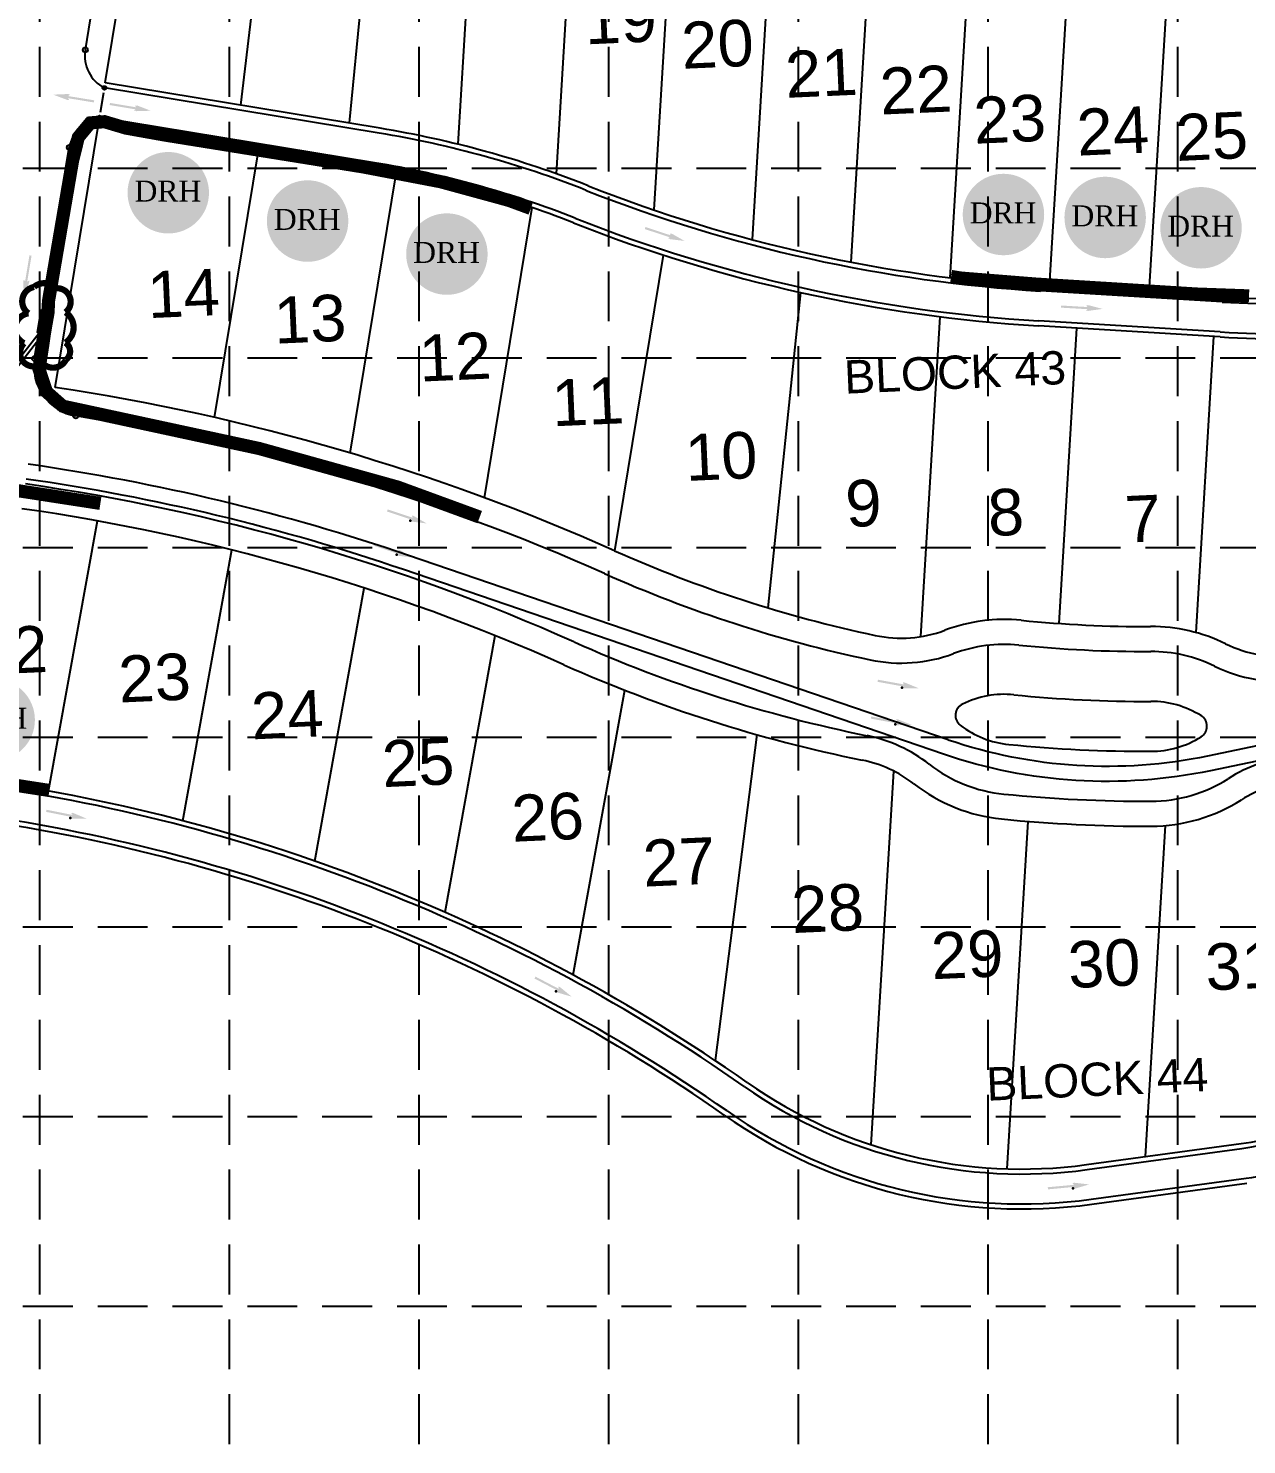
# Model space of a CAD drawing. Header units: feet. Extents: x 6037 to 11520, y 4436 to 7866.
# Drawn here: x 7918 to 8467, y 5661 to 6300 of the extents above; entities that cross this region are included whole.
import ezdxf
from ezdxf.enums import TextEntityAlignment as Align

# ---------------------------------------------------------------- set-up
doc = ezdxf.new("R2010")
doc.units = ezdxf.units.FT
doc.header["$LTSCALE"] = 0.4
doc.header["$MEASUREMENT"] = 0
doc.linetypes.add('DASHED2', pattern=[0.375, 0.25, -0.125])
doc.linetypes.add('HIDDEN', pattern=[0.375, 0.25, -0.125])
for name, color, linetype in [('1 BLOCK NUMBER', 7, 'Continuous'), ('1 DR HORTON LOT', 7, 'Continuous'), ('1 EROSION BLANKET', 84, 'Continuous'), ('1 LOT NUMBER', 7, 'Continuous'), ('BASE', 7, 'Continuous'), ('grid', 254, 'HIDDEN'), ('LOTLINE', 7, 'Continuous'), ('PAVING', 7, 'Continuous'), ('ROW', 7, 'Continuous'), ('STORM', 7, 'Continuous'), ('STORM INLET', 7, 'Continuous')]:
    doc.layers.add(name, color=color, linetype=linetype)
doc.styles.add('DRHorton', font='dutcheb.ttf')
doc.styles.get("Standard").update_dxf_attribs({"font": 'ARIAL.TTF'})

# ---------------------------------------------------------------- blocks, each defined once
blk = doc.blocks.new('DRHorton')
h = blk.add_hatch(color=1)
h.paths.add_polyline_path([(78.7, 25.78, 1), (40.43, 25.78, 1)])
h.paths.add_polyline_path([(42.33, 17.91), (76.5, 17.91), (76.5, 34.87), (42.33, 34.87)], flags=24)
at = {"layer": 'BASE', "color": 176, "style": 'DRHorton'}
blk.add_text('DRH', height=9.814, dxfattribs=at).set_placement((59.39, 21.64), align=Align.CENTER)

msp = doc.modelspace()

# ---------------------------------------------------------------- hatches: boundary and pattern name
at = {"layer": 'PAVING'}
h = msp.add_hatch(color=256, dxfattribs=at)
edge = h.paths.add_edge_path()
edge.add_line((7936.25, 6267.46), (7935.74, 6268.11))
edge.add_line((7935.74, 6268.11), (7947.49, 6266.19))
edge.add_line((7947.49, 6266.19), (7947.65, 6267.15))
edge.add_line((7947.65, 6267.15), (7935.9, 6269.06))
edge.add_line((7935.9, 6269.06), (7936.62, 6269.64))
edge.add_line((7936.62, 6269.64), (7936.62, 6269.64))
edge.add_ellipse((7936.02, 6269.78), major_axis=(0.622, -0.101), ratio=0.285714, start_angle=345.50328, end_angle=485.83153)
edge.add_line((7935.68, 6269.99), (7935.68, 6269.98))
edge.add_line((7935.68, 6269.98), (7929.11, 6269.71))
edge.add_line((7929.11, 6269.71), (7935.27, 6267.41))
edge.add_line((7935.27, 6267.41), (7935.27, 6267.41))
edge.add_ellipse((7935.65, 6267.5), major_axis=(0.622, -0.101), ratio=0.285714, start_angle=235.27307, end_angle=377.18267)
edge.add_line((7936.25, 6267.46), (7936.25, 6267.46))
edge.add_line((7936.25, 6267.46), (7936.25, 6267.46))
edge.add_line((7936.25, 6267.46), (7936.25, 6267.46))
h = msp.add_hatch(color=256, dxfattribs=at)
edge = h.paths.add_edge_path()
edge.add_line((7965.66, 6262.61), (7966.35, 6263.07))
edge.add_line((7966.35, 6263.07), (7954.6, 6265.02))
edge.add_line((7954.6, 6265.02), (7954.76, 6265.97))
edge.add_line((7954.76, 6265.97), (7966.5, 6264.02))
edge.add_line((7966.5, 6264.02), (7966.01, 6264.8))
edge.add_line((7966.01, 6264.8), (7966, 6264.8))
edge.add_ellipse((7966.61, 6264.74), major_axis=(-0.622, 0.103), ratio=0.285714, start_angle=-125.83153, end_angle=14.49672, ccw=False)
edge.add_line((7967, 6264.83), (7967, 6264.82))
edge.add_line((7967, 6264.82), (7973.14, 6262.46))
edge.add_line((7973.14, 6262.46), (7966.57, 6262.25))
edge.add_line((7966.57, 6262.25), (7966.57, 6262.25))
edge.add_ellipse((7966.24, 6262.46), major_axis=(-0.622, 0.103), ratio=0.285714, start_angle=-17.18267, end_angle=124.72693, ccw=False)
edge.add_line((7965.65, 6262.61), (7965.66, 6262.61))
edge.add_line((7965.66, 6262.61), (7965.66, 6262.61))
edge.add_line((7965.66, 6262.61), (7965.66, 6262.61))
h = msp.add_hatch(color=256, dxfattribs=at)
edge = h.paths.add_edge_path()
edge.add_line((8206.53, 6205.03), (8207.28, 6205.38))
edge.add_line((8207.28, 6205.38), (8195.96, 6209.1))
edge.add_line((8195.96, 6209.1), (8196.26, 6210.02))
edge.add_line((8196.26, 6210.02), (8207.58, 6206.3))
edge.add_line((8207.58, 6206.3), (8207.21, 6207.14))
edge.add_line((8207.21, 6207.14), (8207.2, 6207.14))
edge.add_ellipse((8207.8, 6207), major_axis=(-0.599, 0.197), ratio=0.285714, start_angle=-125.83153, end_angle=14.49672, ccw=False)
edge.add_line((8208.19, 6207.02), (8208.19, 6207.02))
edge.add_line((8208.19, 6207.02), (8213.9, 6203.74))
edge.add_line((8213.9, 6203.74), (8207.37, 6204.54))
edge.add_line((8207.37, 6204.54), (8207.38, 6204.54))
edge.add_ellipse((8207.08, 6204.8), major_axis=(-0.599, 0.197), ratio=0.285714, start_angle=-17.18267, end_angle=124.72693, ccw=False)
edge.add_line((8206.53, 6205.03), (8206.53, 6205.03))
edge.add_line((8206.53, 6205.03), (8206.53, 6205.03))
edge.add_line((8206.53, 6205.03), (8206.53, 6205.03))
at = {"layer": 'PAVING', "linetype": 'Continuous', "lineweight": 30}
h = msp.add_hatch(color=256, dxfattribs=at)
edge = h.paths.add_edge_path()
edge.add_line((7918.2, 6185.83), (7917.42, 6185.34))
edge.add_line((7917.42, 6185.34), (7919.38, 6197.08))
edge.add_line((7919.38, 6197.08), (7918.42, 6197.24))
edge.add_line((7918.42, 6197.24), (7916.47, 6185.5))
edge.add_line((7916.47, 6185.5), (7916.01, 6186.18))
edge.add_line((7916.01, 6186.18), (7916.01, 6186.18))
edge.add_ellipse((7915.86, 6185.6), major_axis=(0.103, 0.622), ratio=0.285714, start_angle=342.81733, end_angle=484.72693)
edge.add_line((7915.66, 6185.27), (7915.66, 6185.27))
edge.add_line((7915.66, 6185.27), (7915.86, 6178.7))
edge.add_line((7915.86, 6178.7), (7918.23, 6184.84))
edge.add_line((7918.23, 6184.84), (7918.23, 6184.84))
edge.add_ellipse((7918.14, 6185.22), major_axis=(0.103, 0.622), ratio=0.285714, start_angle=234.16847, end_angle=374.49672)
edge.add_line((7918.2, 6185.83), (7918.2, 6185.83))
edge.add_line((7918.2, 6185.83), (7918.2, 6185.83))
at = {"layer": 'PAVING'}
h = msp.add_hatch(color=256, dxfattribs=at)
edge = h.paths.add_edge_path()
edge.add_line((8394.95, 6172.45), (8395.58, 6172.98))
edge.add_line((8395.58, 6172.98), (8383.69, 6173.66))
edge.add_line((8383.69, 6173.66), (8383.75, 6174.63))
edge.add_line((8383.75, 6174.63), (8395.64, 6173.94))
edge.add_line((8395.64, 6173.94), (8395.06, 6174.66))
edge.add_line((8395.06, 6174.66), (8395.06, 6174.66))
edge.add_ellipse((8395.67, 6174.67), major_axis=(-0.629, 0.036), ratio=0.285714, start_angle=-125.83153, end_angle=14.49672, ccw=False)
edge.add_line((8396.05, 6174.8), (8396.05, 6174.8))
edge.add_line((8396.05, 6174.8), (8402.41, 6173.1))
edge.add_line((8402.41, 6173.1), (8395.89, 6172.19))
edge.add_line((8395.89, 6172.19), (8395.89, 6172.2))
edge.add_ellipse((8395.54, 6172.36), major_axis=(-0.629, 0.036), ratio=0.285714, start_angle=-17.18267, end_angle=124.72693, ccw=False)
edge.add_line((8394.95, 6172.45), (8394.95, 6172.45))
edge.add_line((8394.95, 6172.45), (8394.95, 6172.45))
edge.add_line((8394.95, 6172.45), (8394.95, 6172.45))
at = {"layer": 'PAVING', "linetype": 'Continuous', "lineweight": 30}
h = msp.add_hatch(color=256, dxfattribs=at)
edge = h.paths.add_edge_path()
edge.add_line((8090.95, 6079.77), (8091.31, 6078.93))
edge.add_line((8091.31, 6078.93), (8080.01, 6082.69))
edge.add_line((8080.01, 6082.69), (8079.71, 6081.77))
edge.add_line((8079.71, 6081.77), (8091.01, 6078.01))
edge.add_line((8091.01, 6078.01), (8090.26, 6077.67))
edge.add_line((8090.26, 6077.67), (8090.26, 6077.67))
edge.add_ellipse((8090.81, 6077.42), major_axis=(-0.598, 0.199), ratio=0.285714, start_angle=342.81733, end_angle=484.72693)
edge.add_line((8091.11, 6077.17), (8091.11, 6077.17))
edge.add_line((8091.11, 6077.17), (8097.63, 6076.35))
edge.add_line((8097.63, 6076.35), (8091.93, 6079.64))
edge.add_line((8091.93, 6079.64), (8091.93, 6079.64))
edge.add_ellipse((8091.54, 6079.62), major_axis=(-0.598, 0.199), ratio=0.285714, start_angle=234.16847, end_angle=374.49672)
edge.add_line((8090.94, 6079.77), (8090.95, 6079.77))
edge.add_line((8090.95, 6079.77), (8090.95, 6079.77))
h = msp.add_hatch(color=256, dxfattribs=at)
edge = h.paths.add_edge_path()
edge.add_line((8084.78, 6064.38), (8085.15, 6063.54))
edge.add_line((8085.15, 6063.54), (8073.85, 6067.3))
edge.add_line((8073.85, 6067.3), (8073.55, 6066.38))
edge.add_line((8073.55, 6066.38), (8084.84, 6062.62))
edge.add_line((8084.84, 6062.62), (8084.09, 6062.28))
edge.add_line((8084.09, 6062.28), (8084.09, 6062.28))
edge.add_ellipse((8084.65, 6062.04), major_axis=(-0.598, 0.199), ratio=0.285714, start_angle=342.81733, end_angle=484.72693)
edge.add_line((8084.94, 6061.78), (8084.94, 6061.78))
edge.add_line((8084.94, 6061.78), (8091.46, 6060.96))
edge.add_line((8091.46, 6060.96), (8085.76, 6064.25))
edge.add_line((8085.76, 6064.25), (8085.77, 6064.25))
edge.add_ellipse((8085.37, 6064.23), major_axis=(-0.598, 0.199), ratio=0.285714, start_angle=234.16847, end_angle=374.49672)
edge.add_line((8084.78, 6064.38), (8084.78, 6064.38))
edge.add_line((8084.78, 6064.38), (8084.78, 6064.38))
h = msp.add_hatch(color=256, dxfattribs=at)
edge = h.paths.add_edge_path()
edge.add_line((8312.37, 6004.56), (8312.85, 6003.77))
edge.add_line((8312.85, 6003.77), (8301.13, 6005.91))
edge.add_line((8301.13, 6005.91), (8300.97, 6004.96))
edge.add_line((8300.97, 6004.96), (8312.68, 6002.82))
edge.add_line((8312.68, 6002.82), (8311.98, 6002.37))
edge.add_line((8311.98, 6002.37), (8311.98, 6002.37))
edge.add_ellipse((8312.56, 6002.21), major_axis=(-0.62, 0.113), ratio=0.285714, start_angle=342.81733, end_angle=484.72693)
edge.add_line((8312.89, 6002), (8312.89, 6002))
edge.add_line((8312.89, 6002), (8319.46, 6002.1))
edge.add_line((8319.46, 6002.1), (8313.36, 6004.57))
edge.add_line((8313.36, 6004.57), (8313.36, 6004.57))
edge.add_ellipse((8312.97, 6004.49), major_axis=(-0.62, 0.113), ratio=0.285714, start_angle=234.16847, end_angle=374.49672)
edge.add_line((8312.37, 6004.55), (8312.37, 6004.56))
edge.add_line((8312.37, 6004.56), (8312.37, 6004.56))
h = msp.add_hatch(color=256, dxfattribs=at)
edge = h.paths.add_edge_path()
edge.add_line((8309.33, 5987.95), (8309.82, 5987.17))
edge.add_line((8309.82, 5987.17), (8298.1, 5989.31))
edge.add_line((8298.1, 5989.31), (8297.93, 5988.36))
edge.add_line((8297.93, 5988.36), (8309.64, 5986.22))
edge.add_line((8309.64, 5986.22), (8308.95, 5985.77))
edge.add_line((8308.95, 5985.77), (8308.95, 5985.77))
edge.add_ellipse((8309.53, 5985.61), major_axis=(-0.62, 0.113), ratio=0.285714, start_angle=342.81733, end_angle=484.72693)
edge.add_line((8309.86, 5985.4), (8309.86, 5985.4))
edge.add_line((8309.86, 5985.4), (8316.43, 5985.5))
edge.add_line((8316.43, 5985.5), (8310.33, 5987.96))
edge.add_line((8310.33, 5987.96), (8310.33, 5987.96))
edge.add_ellipse((8309.94, 5987.89), major_axis=(-0.62, 0.113), ratio=0.285714, start_angle=234.16847, end_angle=374.49672)
edge.add_line((8309.33, 5987.95), (8309.33, 5987.95))
edge.add_line((8309.33, 5987.95), (8309.33, 5987.95))
h = msp.add_hatch(color=256, dxfattribs=at)
edge = h.paths.add_edge_path()
edge.add_line((7937.34, 5945.75), (7937.81, 5944.96))
edge.add_line((7937.81, 5944.96), (7926.13, 5947.27))
edge.add_line((7926.13, 5947.27), (7925.94, 5946.31))
edge.add_line((7925.94, 5946.31), (7937.62, 5944.01))
edge.add_line((7937.62, 5944.01), (7936.92, 5943.58))
edge.add_line((7936.92, 5943.58), (7936.92, 5943.57))
edge.add_ellipse((7937.5, 5943.41), major_axis=(-0.618, 0.122), ratio=0.285714, start_angle=342.81733, end_angle=484.72693)
edge.add_line((7937.83, 5943.19), (7937.82, 5943.19))
edge.add_line((7937.82, 5943.19), (7944.4, 5943.2))
edge.add_line((7944.4, 5943.2), (7938.33, 5945.75))
edge.add_line((7938.33, 5945.75), (7938.34, 5945.75))
edge.add_ellipse((7937.94, 5945.68), major_axis=(-0.618, 0.122), ratio=0.285714, start_angle=234.16847, end_angle=374.49672)
edge.add_line((7937.34, 5945.75), (7937.34, 5945.75))
edge.add_line((7937.34, 5945.75), (7937.34, 5945.75))
h = msp.add_hatch(color=256, dxfattribs=at)
edge = h.paths.add_edge_path()
edge.add_line((8156.98, 5867.42), (8157.21, 5866.52))
edge.add_line((8157.21, 5866.52), (8146.66, 5872.04))
edge.add_line((8146.66, 5872.04), (8146.22, 5871.18))
edge.add_line((8146.22, 5871.18), (8156.77, 5865.67))
edge.add_line((8156.77, 5865.67), (8155.97, 5865.45))
edge.add_line((8155.97, 5865.45), (8155.97, 5865.45))
edge.add_ellipse((8156.48, 5865.12), major_axis=(-0.558, 0.292), ratio=0.285714, start_angle=342.81733, end_angle=484.72693)
edge.add_line((8156.73, 5864.82), (8156.73, 5864.82))
edge.add_line((8156.73, 5864.82), (8163.03, 5862.97))
edge.add_line((8163.03, 5862.97), (8157.94, 5867.13))
edge.add_line((8157.94, 5867.13), (8157.94, 5867.13))
edge.add_ellipse((8157.54, 5867.17), major_axis=(-0.558, 0.292), ratio=0.285714, start_angle=234.16847, end_angle=374.49672)
edge.add_line((8156.98, 5867.42), (8156.98, 5867.42))
edge.add_line((8156.98, 5867.42), (8156.98, 5867.42))
h = msp.add_hatch(color=256, dxfattribs=at)
edge = h.paths.add_edge_path()
edge.add_line((8388.92, 5778.8), (8389.59, 5778.17))
edge.add_line((8389.59, 5778.17), (8377.73, 5777.08))
edge.add_line((8377.73, 5777.08), (8377.83, 5776.12))
edge.add_line((8377.83, 5776.12), (8389.68, 5777.21))
edge.add_line((8389.68, 5777.21), (8389.13, 5776.59))
edge.add_line((8389.13, 5776.59), (8389.13, 5776.59))
edge.add_ellipse((8389.74, 5776.59), major_axis=(-0.627, -0.057), ratio=0.285714, start_angle=342.81733, end_angle=484.72693)
edge.add_line((8390.11, 5776.48), (8390.11, 5776.48))
edge.add_line((8390.11, 5776.48), (8396.41, 5778.34))
edge.add_line((8396.41, 5778.34), (8389.87, 5779.07))
edge.add_line((8389.87, 5779.07), (8389.87, 5779.07))
edge.add_ellipse((8389.52, 5778.9), major_axis=(-0.627, -0.057), ratio=0.285714, start_angle=234.16847, end_angle=374.49672)
edge.add_line((8388.92, 5778.8), (8388.92, 5778.8))
edge.add_line((8388.92, 5778.8), (8388.92, 5778.8))

# ---------------------------------------------------------------- linework, layer by layer
at = {"layer": '1 EROSION BLANKET', "const_width": 5.92}
for points in [[(8121.51, 6079.22), (8084.5, 6092.77), (8022.11, 6110.14), (7933.48, 6129.24), (7926.12, 6135.69), (7922.75, 6145.95), (7924.4, 6156.58), (7925.35, 6163.11), (7926.87, 6171.73), (7926.99, 6176.43), (7937.85, 6239.76), (7940.48, 6250.48), (7945.86, 6256.96), (7950.12, 6257.33), (7952.25, 6257.52), (7961.92, 6254.63), (7979.48, 6251.49), (8069.12, 6237.09), (8103.92, 6230.43), (8134.65, 6222.04), (8144.55, 6218.4)], [(8468.51, 6178.96), (8445.06, 6179.8), (8406.39, 6182.2), (8372.51, 6184.29), (8338.71, 6186.99), (8334.14, 6187.72)]]:
    msp.add_lwpolyline(points, dxfattribs=at)
at = {"layer": '1 EROSION BLANKET', "color": 84, "const_width": 5.92}
msp.add_lwpolyline([(7927.44, 5955.96), (7862.82, 5965.97), (7756.86, 5974.95), (7679.51, 5976.61), (7675.19, 5978.72), (7672.4, 5982.37), (7670.86, 5985.92), (7670.14, 5987.61), (7670.86, 6009.79), (7671.2, 6080.24), (7671.71, 6093.53), (7674.69, 6099.12), (7677.54, 6102.92), (7680.99, 6105.42), (7686.94, 6107.68), (7732.68, 6107.36), (7791.12, 6104.25), (7884.83, 6095.53), (7950.43, 6085.4)], dxfattribs=at)
at = {"layer": 'BASE', "color": 170, "const_width": 2.8}
msp.add_lwpolyline([(7934.71, 6171.55, 0.520567), (7934.71, 6171.55, 0.765195), (7930.05, 6182.37, 0.417879), (7920.53, 6183, 0.6649), (7917.99, 6171.11, 0.744833), (7916.05, 6157.63, 0.975642), (7924.26, 6148.68, 0.520567), (7934.88, 6150.16, 0.520567), (7934.63, 6157.9, 0.540264), (7934.71, 6171.55)], format="xyb", close=True, dxfattribs=at)
at = {"layer": 'grid', "color": 252, "linetype": 'DASHED2', "ltscale": 225}
for p, q in [((7922.99, 7776.26), (7922.99, 4782.14)), ((8008.53, 7776.26), (8008.53, 4782.14)), ((8094.06, 7776.26), (8094.06, 4782.14)), ((8179.6, 7776.26), (8179.6, 4782.14)), ((8265.13, 7776.26), (8265.13, 4782.14)), ((8350.67, 7776.26), (8350.67, 4782.14)), ((8436.2, 7776.26), (8436.2, 4782.14)), ((6126.74, 6236.62), (11429.95, 6236.62)), ((6126.74, 6151.09), (11429.95, 6151.09)), ((6126.74, 6065.55), (11429.95, 6065.55)), ((6126.74, 5980.01), (11429.95, 5980.01)), ((6126.74, 5894.48), (11429.95, 5894.48)), ((6126.74, 5808.94), (11429.95, 5808.94)), ((6126.74, 5723.41), (11429.95, 5723.41))]:
    msp.add_line(p, q, dxfattribs=at)
at = {"layer": 'LOTLINE'}
for p, q in [((8028.21, 6388.03), (8013.65, 6264.91)), ((8062.78, 6257.05), (8075.06, 6384.77)), ((8111.84, 6247.32), (8120.06, 6383.31)), ((8156.12, 6234.01), (8164.91, 6379.2)), ((8200.23, 6217.7), (8209.45, 6370.22)), ((8244.51, 6204.34), (8253.72, 6356.57)), ((8288.99, 6194.19), (8298.11, 6344.98)), ((8333.65, 6187.17), (8342.75, 6337.58)), ((8378.5, 6183.18), (8386.71, 6318.81)), ((8423.43, 6180.47), (8431.56, 6314.82)), ((8001.89, 6124.15), (8021.83, 6245.32)), ((8063.11, 6108.11), (8083.98, 6234.96)), ((8123.65, 6087.96), (8145.18, 6218.77)), ((8182.43, 6064.04), (8204.38, 6197.36)), ((8266.27, 6180.52), (8251.43, 6038.35)), ((8320.49, 6025.36), (8329.21, 6169.58)), ((8382.84, 6031.26), (8390.89, 6164.4)), ((8444.59, 6027.15), (8452.67, 6160.66)), ((7927.08, 5955.72), (7949.14, 6077.51)), ((7987.55, 5942.32), (8009.67, 6064.43)), ((8047.15, 5924.14), (8069.45, 6047.23)), ((8105.86, 5901.05), (8128.46, 6025.81)), ((8163.64, 5872.8), (8186.9, 6001.21)), ((8246.51, 5981.17), (8227.78, 5834.16)), ((8298.08, 5796.25), (8308.27, 5964.69)), ((8359.43, 5785.38), (8368.9, 5942.04)), ((8421.76, 5790.88), (8430.79, 5940.16))]:
    msp.add_line(p, q, dxfattribs=at)
at = {"layer": 'PAVING'}
for p, q in [((7943.64, 6289.87), (7959.38, 6385.5)), ((8076.2, 6252.34), (7952.22, 6272.74)), ((7951.88, 6270.52), (7950.37, 6261.64)), ((8074.01, 6239.01), (7950.03, 6259.42)), ((7920.73, 6150.73), (7936.41, 6245.94)), ((8456.37, 6176.22), (8374.43, 6181.18)), ((8455.55, 6162.74), (8373.61, 6167.7)), ((8395.5, 5785.03), (8465.32, 5794.54)), ((8397.32, 5771.65), (8467.14, 5781.16))]:
    msp.add_line(p, q, dxfattribs=at)
for centre, radius in [((7943.64, 6289.87), 1.13), ((7952.22, 6272.74), 0.844), ((7950.03, 6259.42), 0.844), ((7936.41, 6245.94), 1.13), ((7920.73, 6150.73), 1.13), ((7939.34, 6124.86), 1.13)]:
    msp.add_circle(centre, radius, dxfattribs=at)
for centre, radius, start, end in [((7959.74, 6287.22), 16.32, 170.6533, 242.57329), ((7952.5, 6243.29), 16.32, 98.73331, 170.6533), ((8002.01, 5801.56), 456.84, 68.47931, 80.6533), ((8002.01, 5801.56), 443.33, 68.47931, 80.6533), ((8414.78, 6848.33), 668.38, 248.47931, 266.5387), ((8414.78, 6848.33), 681.88, 248.47931, 266.5387), ((8489.93, 6731.06), 555.86, 266.5387, 279.2801), ((8489.93, 6731.06), 569.36, 266.5387, 279.2801), ((7942.94, 6147.07), 22.5, 170.6533, 260.80687), ((7785.1, 5171.82), 965.43, 66.00066, 80.80687), ((7785.1, 5171.82), 931.68, 66.00066, 81.88333), ((8422.62, 6603.74), 601.99, 246.00066, 258.01312), ((8422.62, 6603.74), 635.75, 246.00066, 258.53419), ((8311.61, 6080.92), 67.51, 258.01312, 290.52185), ((8358.16, 5956.57), 65.26, 84.31213, 110.52185), ((8422.62, 6603.74), 585.11, 264.31213, 270.15034), ((8424.32, 5953.37), 65.26, 63.94062, 90.15034), ((8482.65, 6072.65), 67.51, 243.94062, 276.44935), ((8358.16, 5956.57), 42.76, 84.31213, 116.26488), ((8422.62, 6603.74), 607.62, 264.31213, 270.15034), ((8341.73, 5989.87), 5.63, 116.26488, 232.35939), ((8424.32, 5953.37), 42.76, 58.19759, 90.15034), ((8364.4, 6019.27), 42.76, 232.35939, 264.31213), ((8443.89, 5984.93), 5.63, 302.10309, 58.19759), ((8282.82, 5914.52), 67.51, 52.08838, 78.53419), ((8424.16, 6016.38), 42.76, 270.15034, 302.10309), ((8422.62, 6603.74), 630.12, 264.31213, 270.15034), ((8495.25, 5904.25), 67.51, 95.92828, 122.3741), ((8364.4, 6019.27), 65.26, 232.08838, 264.31213), ((7785.1, 5171.82), 794.4, 54.995, 81.88333), ((8424.16, 6016.38), 65.26, 270.15034, 302.3741), ((8422.62, 6603.74), 652.62, 264.31213, 270.15034), ((7785.1, 5171.82), 780.9, 54.995, 81.88333), ((8451.04, 5899.34), 105.77, 277.75826, 317.15259), ((8366.03, 6001.32), 218.29, 234.995, 277.75826), ((8451.04, 5899.34), 119.27, 277.75826, 317.15259), ((8366.03, 6001.32), 231.79, 234.995, 277.75826)]:
    msp.add_arc(centre, radius, start, end, dxfattribs=at)
at = {"layer": 'PAVING', "linetype": 'Continuous', "lineweight": 30}
for p in [(8090.26, 6077.67), (8084.09, 6062.28), (8311.98, 6002.37), (8308.95, 5985.77), (7936.92, 5943.58), (8155.97, 5865.45), (8389.13, 5776.59)]:
    msp.add_point(p, dxfattribs=at)
at = {"layer": 'ROW'}
for p, q in [((7952.59, 6274.96), (7972.25, 6394.46)), ((8076.57, 6254.56), (7952.59, 6274.96)), ((7929.99, 6137.7), (7949.66, 6257.2)), ((8073.65, 6236.79), (7949.66, 6257.2)), ((8456.51, 6178.47), (8374.56, 6183.42)), ((8455.42, 6160.49), (8373.48, 6165.45)), ((8395.2, 5787.26), (8465.02, 5796.77)), ((8397.63, 5769.42), (8467.45, 5778.93))]:
    msp.add_line(p, q, dxfattribs=at)
for centre, radius, start, end in [((8002.01, 5801.56), 459.09, 68.47931, 80.6533), ((8002.01, 5801.56), 441.08, 68.47931, 80.6533), ((8414.78, 6848.33), 666.13, 248.47931, 266.5387), ((8414.78, 6848.33), 684.13, 248.47931, 266.5387), ((8489.93, 6731.06), 553.61, 266.5387, 279.2801), ((8489.93, 6731.06), 571.61, 266.5387, 279.2801), ((7785.1, 5171.82), 976.69, 66.00066, 81.46876), ((7785.1, 5171.82), 920.43, 66.00066, 81.88333), ((8422.62, 6603.74), 590.74, 246.00066, 258.01312), ((8358.16, 5956.57), 76.51, 84.31213, 110.52185), ((8422.62, 6603.74), 573.86, 264.31213, 270.15034), ((8424.32, 5953.37), 76.51, 63.94062, 90.15034), ((8311.61, 6080.92), 56.26, 258.01312, 290.52185), ((8482.65, 6072.65), 56.26, 243.94062, 276.44935), ((8422.62, 6603.74), 647, 246.00066, 258.53419), ((8282.82, 5914.52), 56.26, 52.08838, 78.53419), ((7785.1, 5171.82), 796.65, 54.995, 81.88333), ((8364.4, 6019.27), 76.51, 232.08838, 264.31213), ((8495.25, 5904.25), 56.26, 95.92828, 122.3741), ((8424.16, 6016.38), 76.51, 270.15034, 302.3741), ((7785.1, 5171.82), 778.65, 54.995, 81.88333), ((8422.62, 6603.74), 663.88, 264.31213, 270.15034), ((8366.03, 6001.32), 216.04, 234.995, 277.75826), ((8451.04, 5899.34), 103.52, 277.75826, 317.15259), ((8366.03, 6001.32), 234.04, 234.995, 277.75826)]:
    msp.add_arc(centre, radius, start, end, dxfattribs=at)
at = {"layer": 'STORM', "color": 5}
for p, q in [((7898.12, 6130.6), (7922.79, 6162.36)), ((7898.86, 6128.8), (7924.69, 6162.05)), ((8332.83, 5978.73), (8089.33, 6061.95)), ((8330.64, 5972.34), (8087.14, 6055.56)), ((8575.58, 5997.73), (8449.78, 5971.49)), ((8567.37, 5989.12), (8451.15, 5964.88))]:
    msp.add_line(p, q, dxfattribs=at)
for radius in [940.68, 933.93]:
    msp.add_arc((7785.1, 5171.82), radius, 71.13091, 81.88333, dxfattribs=at)
at = {"layer": 'STORM', "color": 5, "extrusion": (0, 0, -1)}
for radius in [221.67, 228.42]:
    msp.add_arc((-8404.52, 6188.48), radius, 258.21841, 288.86909, dxfattribs=at)
at = {"layer": 'STORM INLET', "flags": 128}
for points in [[(7927.63, 6171.83), (7925.98, 6161.84), (7922.1, 6162.48), (7923.74, 6172.47)], [(7926.98, 6171.36), (7925.52, 6162.48), (7922.74, 6162.94), (7924.21, 6171.82)]]:
    msp.add_lwpolyline(points, close=True, dxfattribs=at)

# ---------------------------------------------------------------- block references
at = {"layer": '1 DR HORTON LOT', "xscale": 0.9600000000000364, "yscale": 0.9600000000000364, "zscale": 0.96}
for p in [(7923.86, 6200.73), (8300.56, 6190.91), (7986.7, 6187.96), (8346.44, 6189.58), (8389.67, 6184.93), (8049.53, 6173.07), (7845.34, 5963.05)]:
    msp.add_blockref('DRHorton', p, dxfattribs=at)

# ---------------------------------------------------------------- texts
at = {"layer": '1 BLOCK NUMBER'}
for s, p in [('BLOCK 43', (8285.86, 6142.34)), ('BLOCK 44', (8350.01, 5823.55))]:
    msp.add_text(s, height=15, rotation=2.5387, dxfattribs=at).set_placement(p, align=Align.MIDDLE_LEFT)
at = {"layer": '1 LOT NUMBER', "color": 7}
for s, p in [('19', (8168.74, 6302.84)), ('20', (8212.45, 6291.83)), ('21', (8259.29, 6278.74)), ('22', (8301.94, 6271.19)), ('23', (8344.26, 6258.03)), ('24', (8390.77, 6252.66)), ('25', (8435.35, 6250.26)), ('14', (7971.59, 6179.41)), ('13', (8028.67, 6167.88)), ('12', (8094.11, 6150.79)), ('11', (8154, 6130.63)), ('10', (8214.12, 6105.99)), ('9', (8286.45, 6085.19)), ('8', (8350.66, 6081.12)), ('7', (8412.48, 6078.18)), ('22', (7894, 6018.49)), ('23', (7958.54, 6006.09)), ('24', (8018.42, 5989.48)), ('25', (8077.41, 5967.93)), ('26', (8135.85, 5943.31)), ('27', (8195.08, 5923.07)), ('28', (8262.13, 5902.15)), ('29', (8325.08, 5881.32)), ('30', (8386.83, 5877.31)), ('31', (8448.77, 5876.26))]:
    msp.add_text(s, height=21, rotation=2.5387, dxfattribs=at).set_placement(p, align=Align.MIDDLE_LEFT)

doc.saveas('drawing.dxf')
